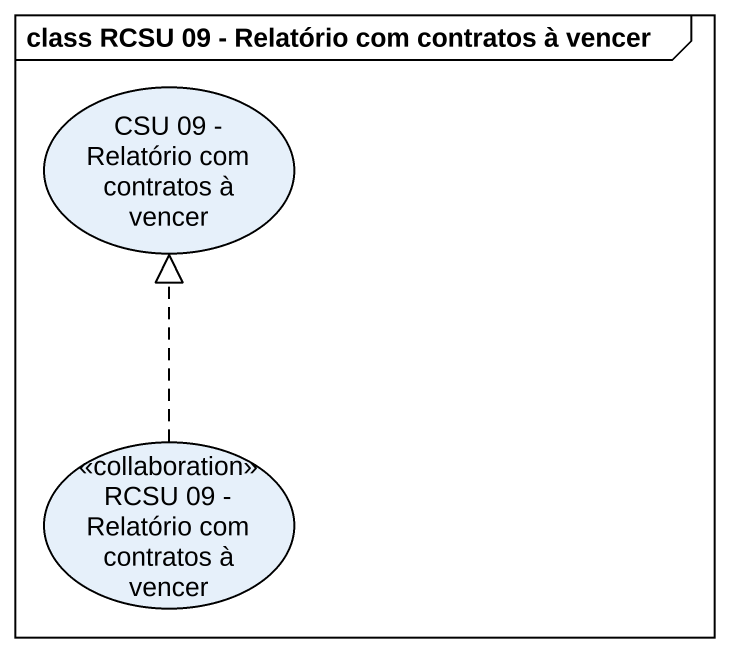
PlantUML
@startuml
mainframe class RCSU 09 - Relatório com contratos à vencer
usecase "CSU 09 - Relatório com contratos à vencer" as CSU_09_Relatório_com
usecase "RCSU 09 - Relatório com contratos à vencer" as RCSU_09_Relatório_com <<collaboration>>
RCSU_09_Relatório_com .up.|> CSU_09_Relatório_com
@enduml
